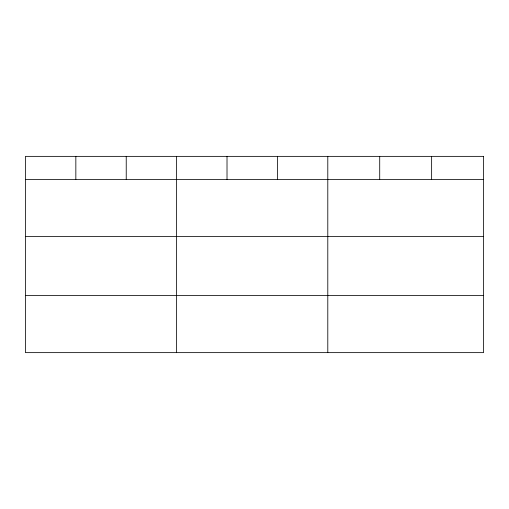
<?xml version="1.0" encoding="UTF-8"?>
<svg xmlns="http://www.w3.org/2000/svg" width="509" height="509" viewBox="0 0 509 509"><rect width="100%" height="100%" fill="white"/><g stroke="black" fill="none" stroke-linecap="round" stroke-linejoin="round"><path stroke-width="0.76" d="M25.45 179.384L483.55 179.384M25.45 236.558L483.55 236.558M25.45 295.462L483.55 295.462M431.632 156.365L431.632 179.384M379.714 156.365L379.714 179.384M327.796 156.365L327.796 352.635M277.405 156.365L277.405 179.384M227.014 156.365L227.014 179.384M176.623 156.365L176.623 352.635M126.232 156.365L126.232 179.384M75.841 156.365L75.841 179.384M483.55 156.365L25.45 156.365L25.45 352.635L483.55 352.635L483.55 156.365"/></g></svg>
